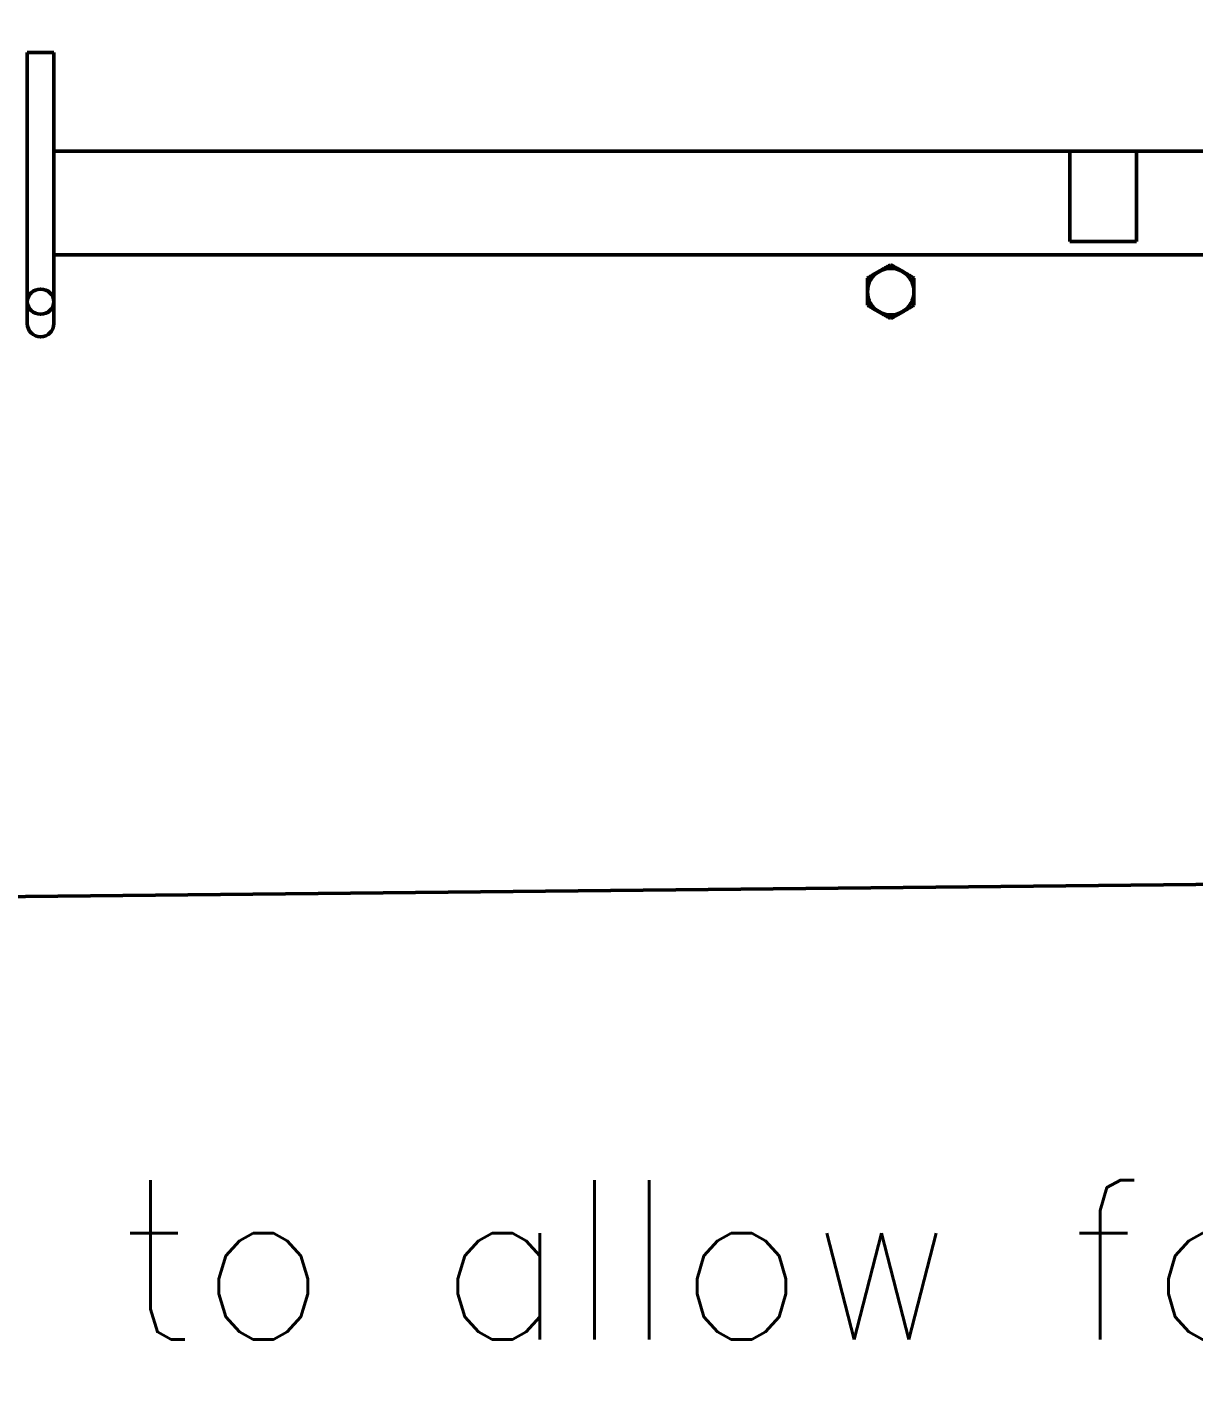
# Model space of a CAD drawing. Header units: inches. Extents: x 6 to 170, y 1 to 50.
# Drawn here: x 106.93 to 117.9, y 3.94 to 16.79 of the extents above; entities that cross this region are included whole.
import ezdxf

# ---------------------------------------------------------------- set-up
doc = ezdxf.new("R2010")
doc.units = ezdxf.units.IN
doc.header["$LTSCALE"] = 8
doc.header["$MEASUREMENT"] = 0
doc.layers.add('Visible (ANSI)', color=7, linetype='Continuous', lineweight=50)
doc.styles.get("Standard").update_dxf_attribs({"font": 'romans.shx'})
doc.dimstyles.get("Standard").update_dxf_attribs({"dimtxt": 1.5, "dimasz": 0.75, "dimexe": 0.5, "dimexo": 0.5, "dimgap": 0.09, "dimtad": 0, "dimtih": 1, "dimtoh": 1, "dimdec": 5, "dimzin": 0, "dimdsep": 46, "dimlunit": 5, "dimtxsty": 'Standard', "dimcen": 0, "dimclrd": 256, "dimclre": 256, "dimclrt": 256, "dimadec": 0, "dimazin": 0, "dimtfac": 0.75, "dimtdec": 5, "dimtofl": 0, "dimtmove": 0, "dimatfit": 3, "dimfxl": 0, "dimtolj": 1, "dimtzin": 0, "dimlwd": -1, "dimlwe": -1, "dimarcsym": 0})

# ---------------------------------------------------------------- blocks, each defined once
blk = doc.blocks.new('*D9')
for p, q in [((44.552, 15.152), (44.552, 25.921)), ((167.052, 17.807), (167.052, 25.921)), ((46.052, 25.421), (97.442, 25.421)), ((165.552, 25.421), (111.567, 25.421))]:
    blk.add_line(p, q)
for points in [[(46.052, 25.671), (46.052, 25.171), (44.552, 25.421)], [(165.552, 25.671), (165.552, 25.171), (167.052, 25.421)]]:
    blk.add_solid(points)
at = {"layer": 'Defpoints', "color": 0}
for p in [(167.052, 25.421), (167.052, 17.307), (44.552, 14.652)]:
    blk.add_point(p, dxfattribs=at)
at = {"insert": (104.504, 25.421), "char_height": 1.5, "attachment_point": 5}
blk.add_mtext('\\A1;122{\\H0.750000x;\\S1/2;} [3111]', dxfattribs=at)

msp = doc.modelspace()

# ---------------------------------------------------------------- linework, layer by layer
at = {"layer": 'Visible (ANSI)'}
for p, q in [((106.927053, 16.557259), (107.177053, 16.557259)), ((106.927053, 16.557259), (106.927053, 16.117259)), ((107.177053, 16.557259), (107.177053, 16.117259)), ((106.927053, 16.117259), (106.927053, 16.075472)), ((106.927053, 16.075472), (106.927053, 14.212832)), ((107.177053, 16.075472), (107.177053, 16.117259)), ((107.177053, 16.075472), (107.177053, 14.212832)), ((107.177053, 15.628259), (122.552053, 15.628259)), ((116.739553, 15.628259), (116.739553, 14.778259)), ((117.364553, 15.628259), (117.364553, 14.778259)), ((117.364553, 14.778259), (116.739553, 14.778259)), ((122.552053, 14.652259), (107.177053, 14.652259)), ((114.833415, 14.433555), (115.052163, 14.55985)), ((115.052163, 14.55985), (115.052652, 14.55985)), ((114.833415, 14.433555), (114.833904, 14.433555)), ((114.833415, 14.180964), (114.833415, 14.433555)), ((106.927053, 14.016548), (106.927053, 14.212832)), ((107.177053, 14.016548), (107.177053, 14.212832)), ((114.833415, 14.180964), (114.833904, 14.180964)), ((115.052163, 14.054668), (114.833415, 14.180964)), ((106.927053, 14.016548), (106.927053, 14.006686)), ((107.177053, 14.006686), (107.177053, 14.016548)), ((115.052163, 14.054668), (115.052652, 14.054668)), ((122.802678, 8.780318), (44.552063, 7.965207))]:
    msp.add_line(p, q, dxfattribs=at)
msp.add_arc((107.052053, 14.006686), 0.125, 180, 0, dxfattribs=at)
for major_axis, start_param, end_param in [((0, 0.21875), 5.759586532, 6.806784083), ((0, -0.21875), 3.665191429, 4.71238898), ((0, 0.21875), 4.71238898, 5.759586532), ((0, -0.21875), 4.71238898, 5.759586532), ((0, 0.21875), 3.665191429, 4.71238898), ((0, -0.21875), 5.759586532, 6.806784083)]:
    msp.add_ellipse((115.052738, 14.307259), major_axis=major_axis, ratio=0.999990397, start_param=start_param, end_param=end_param, dxfattribs=at)
msp.add_ellipse((107.052053, 14.212832), major_axis=(-0.125, 0), ratio=0.946930129, dxfattribs=at)
for points in [[(114.943364, 14.496702), (114.994124, 14.526009), (115.052652, 14.55985)], [(115.052652, 14.55985), (115.111351, 14.526009), (115.162112, 14.496702)], [(114.833904, 14.433555), (114.892603, 14.467395), (114.943364, 14.496702)], [(114.83399, 14.307259), (114.83399, 14.365873), (114.833904, 14.433555)], [(115.162112, 14.496702), (115.212872, 14.467395), (115.2714, 14.433555)], [(115.2714, 14.433555), (115.271486, 14.365873), (115.271486, 14.307259)], [(114.833904, 14.180964), (114.83399, 14.248645), (114.83399, 14.307259)], [(115.271486, 14.307259), (115.271486, 14.248645), (115.2714, 14.180964)], [(114.943364, 14.117816), (114.892603, 14.147123), (114.833904, 14.180964)], [(115.2714, 14.180964), (115.212872, 14.147123), (115.162112, 14.117816)], [(115.052652, 14.054668), (114.994124, 14.088509), (114.943364, 14.117816)], [(115.162112, 14.117816), (115.111351, 14.088509), (115.052652, 14.054668)]]:
    msp.add_rational_spline(points, [1, 1.0379548493, 1], degree=2, dxfattribs=at)

# ---------------------------------------------------------------- texts
at = {"color": 7, "insert": (60.322892, 6.45704), "char_height": 1.5, "attachment_point": 1}
msp.add_mtext_dynamic_manual_height_columns('\\A1;Note: +Actual Channel length is 122{\\H0.7x;\\S1/2;} [3112] to allow for overlap.', width=83.66065048, gutter_width=1, heights=[0], dxfattribs=at)

# ---------------------------------------------------------------- dimensions: what is measured, and where the dimension line sits
at = {"color": 7}
dim = msp.add_linear_dim(base=(167.052053, 25.421078), p1=(44.552063, 14.652259), p2=(167.052053, 17.307259), dimstyle='Standard', override={"dimasz": 1.5, "dimgap": 0.25, "dimtix": 1}, dxfattribs=at)
dim.commit()
dim.dimension.update_dxf_attribs({"geometry": '*D9', "text_midpoint": (104.504032, 25.421078), "dimtype": 160})

doc.saveas('drawing.dxf')
